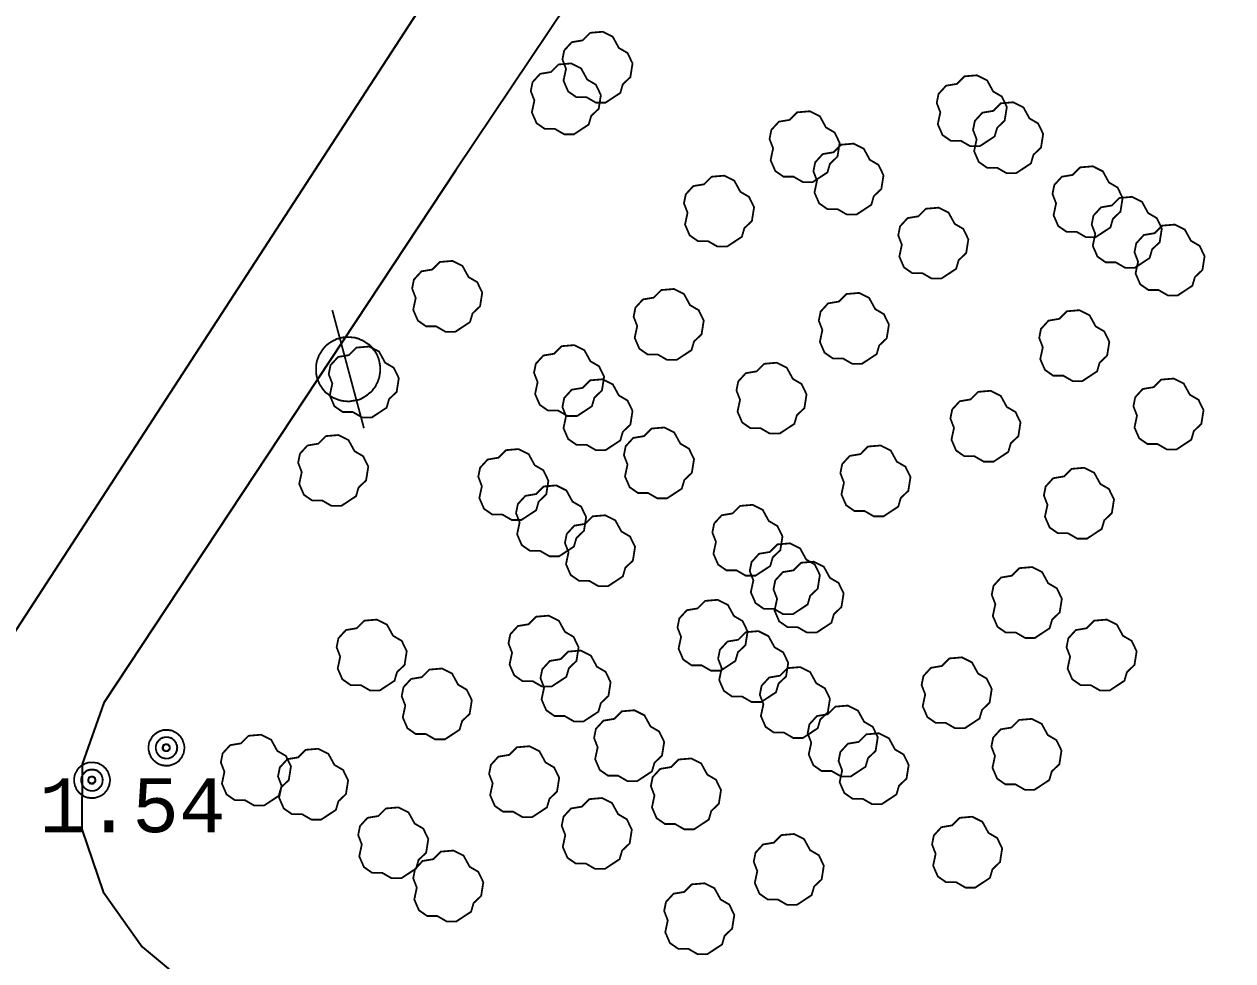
# Model space of a CAD drawing. Extents: x 743000 to 743800, y 4405200 to 4405700.
# Drawn here: x 743118.16 to 743151.77, y 4405278.34 to 4405304.37 of the extents above; entities that cross this region are included whole.
import ezdxf

# ---------------------------------------------------------------- set-up
doc = ezdxf.new("R2010")
doc.units = 0
doc.header["$MEASUREMENT"] = 0
for name, color, linetype in [('2', 7, 'CONTINUOUS'), ('24', 7, 'CONTINUOUS'), ('42', 7, 'CONTINUOUS'), ('6', 7, 'CONTINUOUS'), ('7', 7, 'CONTINUOUS'), ('8', 7, 'CONTINUOUS')]:
    doc.layers.add(name, color=color, linetype=linetype)
doc.styles.add('MONOTXT', font='monotxt', dxfattribs={"height": 0.2})

msp = doc.modelspace()

# ---------------------------------------------------------------- linework, layer by layer
at = {"layer": '2', "color": 7, "linetype": 'Continuous'}
msp.add_3dface([(743800, 4405200), (743800, 4405700), (743000, 4405700), (743000, 4405200)], dxfattribs=at)
at = {"layer": '42', "color": 3, "linetype": 'Continuous', "const_width": 0.05}
for points, elevation in [([(743134.74, 4405302.46), (743134.33, 4405302.19), (743134.06, 4405302.19), (743133.8, 4405302.34), (743133.52, 4405302.34), (743133.29, 4405302.5), (743133.16, 4405302.8), (743133.23, 4405303.13), (743133.13, 4405303.39), (743133.18, 4405303.64), (743133.39, 4405303.87), (743133.69, 4405303.92), (743133.9, 4405304.13), (743134.25, 4405304.16), (743134.53, 4405304.02), (743134.7, 4405303.71), (743134.94, 4405303.57), (743135.08, 4405303.28), (743135.02, 4405302.9), (743134.81, 4405302.7), (743134.74, 4405302.46)], 2.42), ([(743133.86, 4405301.58), (743133.45, 4405301.31), (743133.18, 4405301.31), (743132.92, 4405301.46), (743132.64, 4405301.46), (743132.41, 4405301.62), (743132.28, 4405301.92), (743132.35, 4405302.25), (743132.25, 4405302.51), (743132.3, 4405302.76), (743132.51, 4405302.99), (743132.81, 4405303.04), (743133.02, 4405303.25), (743133.37, 4405303.28), (743133.65, 4405303.14), (743133.82, 4405302.83), (743134.06, 4405302.69), (743134.2, 4405302.4), (743134.14, 4405302.02), (743133.93, 4405301.82), (743133.86, 4405301.58)], 2.42), ([(743145.15, 4405301.25), (743144.74, 4405300.98), (743144.47, 4405300.98), (743144.21, 4405301.13), (743143.93, 4405301.13), (743143.7, 4405301.29), (743143.57, 4405301.59), (743143.64, 4405301.92), (743143.54, 4405302.18), (743143.59, 4405302.43), (743143.8, 4405302.66), (743144.1, 4405302.71), (743144.31, 4405302.92), (743144.66, 4405302.95), (743144.94, 4405302.81), (743145.11, 4405302.5), (743145.35, 4405302.36), (743145.49, 4405302.07), (743145.43, 4405301.69), (743145.22, 4405301.49), (743145.15, 4405301.25)], 2.26), ([(743146.16, 4405300.5), (743145.75, 4405300.23), (743145.48, 4405300.23), (743145.22, 4405300.38), (743144.94, 4405300.38), (743144.71, 4405300.54), (743144.58, 4405300.84), (743144.65, 4405301.17), (743144.55, 4405301.43), (743144.6, 4405301.68), (743144.81, 4405301.91), (743145.11, 4405301.96), (743145.32, 4405302.17), (743145.67, 4405302.2), (743145.95, 4405302.06), (743146.12, 4405301.75), (743146.36, 4405301.61), (743146.5, 4405301.32), (743146.44, 4405300.94), (743146.23, 4405300.74), (743146.16, 4405300.5)], 2.26), ([(743140.5, 4405300.25), (743140.09, 4405299.98), (743139.82, 4405299.98), (743139.56, 4405300.13), (743139.28, 4405300.13), (743139.05, 4405300.29), (743138.92, 4405300.59), (743138.99, 4405300.92), (743138.89, 4405301.18), (743138.94, 4405301.43), (743139.15, 4405301.66), (743139.45, 4405301.71), (743139.66, 4405301.92), (743140.01, 4405301.95), (743140.29, 4405301.81), (743140.46, 4405301.5), (743140.7, 4405301.36), (743140.84, 4405301.07), (743140.78, 4405300.69), (743140.57, 4405300.49), (743140.5, 4405300.25)], 2.26), ([(743141.72, 4405299.35), (743141.31, 4405299.08), (743141.04, 4405299.08), (743140.78, 4405299.23), (743140.5, 4405299.23), (743140.27, 4405299.39), (743140.14, 4405299.69), (743140.21, 4405300.02), (743140.11, 4405300.28), (743140.16, 4405300.53), (743140.37, 4405300.76), (743140.67, 4405300.81), (743140.88, 4405301.02), (743141.23, 4405301.05), (743141.51, 4405300.91), (743141.68, 4405300.6), (743141.92, 4405300.46), (743142.06, 4405300.17), (743142, 4405299.79), (743141.79, 4405299.59), (743141.72, 4405299.35)], 2.26), ([(743148.37, 4405298.72), (743147.96, 4405298.45), (743147.69, 4405298.45), (743147.43, 4405298.6), (743147.15, 4405298.6), (743146.92, 4405298.76), (743146.79, 4405299.06), (743146.86, 4405299.39), (743146.76, 4405299.65), (743146.81, 4405299.9), (743147.02, 4405300.13), (743147.32, 4405300.18), (743147.53, 4405300.39), (743147.88, 4405300.42), (743148.16, 4405300.28), (743148.33, 4405299.97), (743148.57, 4405299.83), (743148.71, 4405299.54), (743148.65, 4405299.16), (743148.44, 4405298.96), (743148.37, 4405298.72)], 2.26), ([(743138.12, 4405298.46), (743137.71, 4405298.19), (743137.44, 4405298.19), (743137.18, 4405298.34), (743136.9, 4405298.34), (743136.67, 4405298.5), (743136.54, 4405298.8), (743136.61, 4405299.13), (743136.51, 4405299.39), (743136.56, 4405299.64), (743136.77, 4405299.87), (743137.07, 4405299.92), (743137.28, 4405300.13), (743137.63, 4405300.16), (743137.91, 4405300.02), (743138.08, 4405299.71), (743138.32, 4405299.57), (743138.46, 4405299.28), (743138.4, 4405298.9), (743138.19, 4405298.7), (743138.12, 4405298.46)], 2.26), ([(743149.46, 4405297.87), (743149.05, 4405297.6), (743148.78, 4405297.6), (743148.52, 4405297.75), (743148.24, 4405297.75), (743148.01, 4405297.91), (743147.88, 4405298.21), (743147.95, 4405298.54), (743147.85, 4405298.8), (743147.9, 4405299.05), (743148.11, 4405299.28), (743148.41, 4405299.33), (743148.62, 4405299.54), (743148.97, 4405299.57), (743149.25, 4405299.43), (743149.42, 4405299.12), (743149.66, 4405298.98), (743149.8, 4405298.69), (743149.74, 4405298.31), (743149.53, 4405298.11), (743149.46, 4405297.87)], 2.26), ([(743144.08, 4405297.57), (743143.67, 4405297.3), (743143.4, 4405297.3), (743143.14, 4405297.45), (743142.86, 4405297.45), (743142.63, 4405297.61), (743142.5, 4405297.91), (743142.57, 4405298.24), (743142.47, 4405298.5), (743142.52, 4405298.75), (743142.73, 4405298.98), (743143.03, 4405299.03), (743143.24, 4405299.24), (743143.59, 4405299.27), (743143.87, 4405299.13), (743144.04, 4405298.82), (743144.28, 4405298.68), (743144.42, 4405298.39), (743144.36, 4405298.01), (743144.15, 4405297.81), (743144.08, 4405297.57)], 2.26), ([(743150.65, 4405297.1), (743150.24, 4405296.83), (743149.97, 4405296.83), (743149.71, 4405296.98), (743149.43, 4405296.98), (743149.2, 4405297.14), (743149.07, 4405297.44), (743149.14, 4405297.77), (743149.04, 4405298.03), (743149.09, 4405298.28), (743149.3, 4405298.51), (743149.6, 4405298.56), (743149.81, 4405298.77), (743150.16, 4405298.8), (743150.44, 4405298.66), (743150.61, 4405298.35), (743150.85, 4405298.21), (743150.99, 4405297.92), (743150.93, 4405297.54), (743150.72, 4405297.34), (743150.65, 4405297.1)], 2.26), ([(743130.56, 4405296.09), (743130.15, 4405295.82), (743129.88, 4405295.82), (743129.62, 4405295.97), (743129.34, 4405295.97), (743129.11, 4405296.13), (743128.98, 4405296.43), (743129.05, 4405296.76), (743128.95, 4405297.02), (743129, 4405297.27), (743129.21, 4405297.5), (743129.51, 4405297.55), (743129.72, 4405297.76), (743130.07, 4405297.79), (743130.35, 4405297.65), (743130.52, 4405297.34), (743130.76, 4405297.2), (743130.9, 4405296.91), (743130.84, 4405296.53), (743130.63, 4405296.33), (743130.56, 4405296.09)], 2.42), ([(743136.72, 4405295.31), (743136.31, 4405295.04), (743136.04, 4405295.04), (743135.78, 4405295.19), (743135.5, 4405295.19), (743135.27, 4405295.35), (743135.14, 4405295.65), (743135.21, 4405295.98), (743135.11, 4405296.24), (743135.16, 4405296.49), (743135.37, 4405296.72), (743135.67, 4405296.77), (743135.88, 4405296.98), (743136.23, 4405297.01), (743136.51, 4405296.87), (743136.68, 4405296.56), (743136.92, 4405296.42), (743137.06, 4405296.13), (743137, 4405295.75), (743136.79, 4405295.55), (743136.72, 4405295.31)], 2.08), ([(743141.87, 4405295.2), (743141.46, 4405294.93), (743141.19, 4405294.93), (743140.93, 4405295.08), (743140.65, 4405295.08), (743140.42, 4405295.24), (743140.29, 4405295.54), (743140.36, 4405295.87), (743140.26, 4405296.13), (743140.31, 4405296.38), (743140.52, 4405296.61), (743140.82, 4405296.66), (743141.03, 4405296.87), (743141.38, 4405296.9), (743141.66, 4405296.76), (743141.83, 4405296.45), (743142.07, 4405296.31), (743142.21, 4405296.02), (743142.15, 4405295.64), (743141.94, 4405295.44), (743141.87, 4405295.2)], 2.26), ([(743148, 4405294.72), (743147.59, 4405294.45), (743147.32, 4405294.45), (743147.06, 4405294.6), (743146.78, 4405294.6), (743146.55, 4405294.76), (743146.42, 4405295.06), (743146.49, 4405295.39), (743146.39, 4405295.65), (743146.44, 4405295.9), (743146.65, 4405296.13), (743146.95, 4405296.18), (743147.16, 4405296.39), (743147.51, 4405296.42), (743147.79, 4405296.28), (743147.96, 4405295.97), (743148.2, 4405295.83), (743148.34, 4405295.54), (743148.28, 4405295.16), (743148.07, 4405294.96), (743148, 4405294.72)], 2.26), ([(743128.24, 4405293.71), (743127.83, 4405293.44), (743127.56, 4405293.44), (743127.3, 4405293.59), (743127.02, 4405293.59), (743126.79, 4405293.75), (743126.66, 4405294.05), (743126.73, 4405294.38), (743126.63, 4405294.64), (743126.68, 4405294.89), (743126.89, 4405295.12), (743127.19, 4405295.17), (743127.4, 4405295.38), (743127.75, 4405295.41), (743128.03, 4405295.27), (743128.2, 4405294.96), (743128.44, 4405294.82), (743128.58, 4405294.53), (743128.52, 4405294.15), (743128.31, 4405293.95), (743128.24, 4405293.71)], 2.42), ([(743133.95, 4405293.75), (743133.54, 4405293.48), (743133.27, 4405293.48), (743133.01, 4405293.63), (743132.73, 4405293.63), (743132.5, 4405293.79), (743132.37, 4405294.09), (743132.44, 4405294.42), (743132.34, 4405294.68), (743132.39, 4405294.93), (743132.6, 4405295.16), (743132.9, 4405295.21), (743133.11, 4405295.42), (743133.46, 4405295.45), (743133.74, 4405295.31), (743133.91, 4405295), (743134.15, 4405294.86), (743134.29, 4405294.57), (743134.23, 4405294.19), (743134.02, 4405293.99), (743133.95, 4405293.75)], 2.08), ([(743139.58, 4405293.26), (743139.17, 4405292.99), (743138.9, 4405292.99), (743138.64, 4405293.14), (743138.36, 4405293.14), (743138.13, 4405293.3), (743138, 4405293.6), (743138.07, 4405293.93), (743137.97, 4405294.19), (743138.02, 4405294.44), (743138.23, 4405294.67), (743138.53, 4405294.72), (743138.74, 4405294.93), (743139.09, 4405294.96), (743139.37, 4405294.82), (743139.54, 4405294.51), (743139.78, 4405294.37), (743139.92, 4405294.08), (743139.86, 4405293.7), (743139.65, 4405293.5), (743139.58, 4405293.26)], 2.08), ([(743134.74, 4405292.8), (743134.33, 4405292.53), (743134.06, 4405292.53), (743133.8, 4405292.68), (743133.52, 4405292.68), (743133.29, 4405292.84), (743133.16, 4405293.14), (743133.23, 4405293.47), (743133.13, 4405293.73), (743133.18, 4405293.98), (743133.39, 4405294.21), (743133.69, 4405294.26), (743133.9, 4405294.47), (743134.25, 4405294.5), (743134.53, 4405294.36), (743134.7, 4405294.05), (743134.94, 4405293.91), (743135.08, 4405293.62), (743135.02, 4405293.24), (743134.81, 4405293.04), (743134.74, 4405292.8)], 2.08), ([(743150.62, 4405292.82), (743150.21, 4405292.55), (743149.94, 4405292.55), (743149.68, 4405292.7), (743149.4, 4405292.7), (743149.17, 4405292.86), (743149.04, 4405293.16), (743149.11, 4405293.49), (743149.01, 4405293.75), (743149.06, 4405294), (743149.27, 4405294.23), (743149.57, 4405294.28), (743149.78, 4405294.49), (743150.13, 4405294.52), (743150.41, 4405294.38), (743150.58, 4405294.07), (743150.82, 4405293.93), (743150.96, 4405293.64), (743150.9, 4405293.26), (743150.69, 4405293.06), (743150.62, 4405292.82)], 2.26), ([(743145.53, 4405292.48), (743145.12, 4405292.21), (743144.85, 4405292.21), (743144.59, 4405292.36), (743144.31, 4405292.36), (743144.08, 4405292.52), (743143.95, 4405292.82), (743144.02, 4405293.15), (743143.92, 4405293.41), (743143.97, 4405293.66), (743144.18, 4405293.89), (743144.48, 4405293.94), (743144.69, 4405294.15), (743145.04, 4405294.18), (743145.32, 4405294.04), (743145.49, 4405293.73), (743145.73, 4405293.59), (743145.87, 4405293.3), (743145.81, 4405292.92), (743145.6, 4405292.72), (743145.53, 4405292.48)], 2.26), ([(743136.45, 4405291.46), (743136.04, 4405291.19), (743135.77, 4405291.19), (743135.51, 4405291.34), (743135.23, 4405291.34), (743135, 4405291.5), (743134.87, 4405291.8), (743134.94, 4405292.13), (743134.84, 4405292.39), (743134.89, 4405292.64), (743135.1, 4405292.87), (743135.4, 4405292.92), (743135.61, 4405293.13), (743135.96, 4405293.16), (743136.24, 4405293.02), (743136.41, 4405292.71), (743136.65, 4405292.57), (743136.79, 4405292.28), (743136.73, 4405291.9), (743136.52, 4405291.7), (743136.45, 4405291.46)], 2.08), ([(743127.39, 4405291.25), (743126.98, 4405290.98), (743126.71, 4405290.98), (743126.45, 4405291.13), (743126.17, 4405291.13), (743125.94, 4405291.29), (743125.81, 4405291.59), (743125.88, 4405291.92), (743125.78, 4405292.18), (743125.83, 4405292.43), (743126.04, 4405292.66), (743126.34, 4405292.71), (743126.55, 4405292.92), (743126.9, 4405292.95), (743127.18, 4405292.81), (743127.35, 4405292.5), (743127.59, 4405292.36), (743127.73, 4405292.07), (743127.67, 4405291.69), (743127.46, 4405291.49), (743127.39, 4405291.25)], 2.42), ([(743132.4, 4405290.86), (743131.99, 4405290.59), (743131.72, 4405290.59), (743131.46, 4405290.74), (743131.18, 4405290.74), (743130.95, 4405290.9), (743130.82, 4405291.2), (743130.89, 4405291.53), (743130.79, 4405291.79), (743130.84, 4405292.04), (743131.05, 4405292.27), (743131.35, 4405292.32), (743131.56, 4405292.53), (743131.91, 4405292.56), (743132.19, 4405292.42), (743132.36, 4405292.11), (743132.6, 4405291.97), (743132.74, 4405291.68), (743132.68, 4405291.3), (743132.47, 4405291.1), (743132.4, 4405290.86)], 2.21), ([(743142.47, 4405290.96), (743142.06, 4405290.69), (743141.79, 4405290.69), (743141.53, 4405290.84), (743141.25, 4405290.84), (743141.02, 4405291), (743140.89, 4405291.3), (743140.96, 4405291.63), (743140.86, 4405291.89), (743140.91, 4405292.14), (743141.12, 4405292.37), (743141.42, 4405292.42), (743141.63, 4405292.63), (743141.98, 4405292.66), (743142.26, 4405292.52), (743142.43, 4405292.21), (743142.67, 4405292.07), (743142.81, 4405291.78), (743142.75, 4405291.4), (743142.54, 4405291.2), (743142.47, 4405290.96)], 2.08), ([(743148.13, 4405290.34), (743147.72, 4405290.07), (743147.45, 4405290.07), (743147.19, 4405290.22), (743146.91, 4405290.22), (743146.68, 4405290.38), (743146.55, 4405290.68), (743146.62, 4405291.01), (743146.52, 4405291.27), (743146.57, 4405291.52), (743146.78, 4405291.75), (743147.08, 4405291.8), (743147.29, 4405292.01), (743147.64, 4405292.04), (743147.92, 4405291.9), (743148.09, 4405291.59), (743148.33, 4405291.45), (743148.47, 4405291.16), (743148.41, 4405290.78), (743148.2, 4405290.58), (743148.13, 4405290.34)], 2.11), ([(743133.45, 4405289.85), (743133.04, 4405289.58), (743132.77, 4405289.58), (743132.51, 4405289.73), (743132.23, 4405289.73), (743132, 4405289.89), (743131.87, 4405290.19), (743131.94, 4405290.52), (743131.84, 4405290.78), (743131.89, 4405291.03), (743132.1, 4405291.26), (743132.4, 4405291.31), (743132.61, 4405291.52), (743132.96, 4405291.55), (743133.24, 4405291.41), (743133.41, 4405291.1), (743133.65, 4405290.96), (743133.79, 4405290.67), (743133.73, 4405290.29), (743133.52, 4405290.09), (743133.45, 4405289.85)], 2.21), ([(743138.91, 4405289.31), (743138.5, 4405289.04), (743138.23, 4405289.04), (743137.97, 4405289.19), (743137.69, 4405289.19), (743137.46, 4405289.35), (743137.33, 4405289.65), (743137.4, 4405289.98), (743137.3, 4405290.24), (743137.35, 4405290.49), (743137.56, 4405290.72), (743137.86, 4405290.77), (743138.07, 4405290.98), (743138.42, 4405291.01), (743138.7, 4405290.87), (743138.87, 4405290.56), (743139.11, 4405290.42), (743139.25, 4405290.13), (743139.19, 4405289.75), (743138.98, 4405289.55), (743138.91, 4405289.31)], 2.08), ([(743134.81, 4405289.02), (743134.4, 4405288.75), (743134.13, 4405288.75), (743133.87, 4405288.9), (743133.59, 4405288.9), (743133.36, 4405289.06), (743133.23, 4405289.36), (743133.3, 4405289.69), (743133.2, 4405289.95), (743133.25, 4405290.2), (743133.46, 4405290.43), (743133.76, 4405290.48), (743133.97, 4405290.69), (743134.32, 4405290.72), (743134.6, 4405290.58), (743134.77, 4405290.27), (743135.01, 4405290.13), (743135.15, 4405289.84), (743135.09, 4405289.46), (743134.88, 4405289.26), (743134.81, 4405289.02)], 2.21), ([(743139.95, 4405288.24), (743139.54, 4405287.97), (743139.27, 4405287.97), (743139.01, 4405288.12), (743138.73, 4405288.12), (743138.5, 4405288.28), (743138.37, 4405288.58), (743138.44, 4405288.91), (743138.34, 4405289.17), (743138.39, 4405289.42), (743138.6, 4405289.65), (743138.9, 4405289.7), (743139.11, 4405289.91), (743139.46, 4405289.94), (743139.74, 4405289.8), (743139.91, 4405289.49), (743140.15, 4405289.35), (743140.29, 4405289.06), (743140.23, 4405288.68), (743140.02, 4405288.48), (743139.95, 4405288.24)], 2.08), ([(743140.61, 4405287.73), (743140.2, 4405287.46), (743139.93, 4405287.46), (743139.67, 4405287.61), (743139.39, 4405287.61), (743139.16, 4405287.77), (743139.03, 4405288.07), (743139.1, 4405288.4), (743139, 4405288.66), (743139.05, 4405288.91), (743139.26, 4405289.14), (743139.56, 4405289.19), (743139.77, 4405289.4), (743140.12, 4405289.43), (743140.4, 4405289.29), (743140.57, 4405288.98), (743140.81, 4405288.84), (743140.95, 4405288.55), (743140.89, 4405288.17), (743140.68, 4405287.97), (743140.61, 4405287.73)], 2.08), ([(743146.68, 4405287.58), (743146.27, 4405287.31), (743146, 4405287.31), (743145.74, 4405287.46), (743145.46, 4405287.46), (743145.23, 4405287.62), (743145.1, 4405287.92), (743145.17, 4405288.25), (743145.07, 4405288.51), (743145.12, 4405288.76), (743145.33, 4405288.99), (743145.63, 4405289.04), (743145.84, 4405289.25), (743146.19, 4405289.28), (743146.47, 4405289.14), (743146.64, 4405288.83), (743146.88, 4405288.69), (743147.02, 4405288.4), (743146.96, 4405288.02), (743146.75, 4405287.82), (743146.68, 4405287.58)], 2.08), ([(743137.94, 4405286.67), (743137.53, 4405286.4), (743137.26, 4405286.4), (743137, 4405286.55), (743136.72, 4405286.55), (743136.49, 4405286.71), (743136.36, 4405287.01), (743136.43, 4405287.34), (743136.33, 4405287.6), (743136.38, 4405287.85), (743136.59, 4405288.08), (743136.89, 4405288.13), (743137.1, 4405288.34), (743137.45, 4405288.37), (743137.73, 4405288.23), (743137.9, 4405287.92), (743138.14, 4405287.78), (743138.28, 4405287.49), (743138.22, 4405287.11), (743138.01, 4405286.91), (743137.94, 4405286.67)], 2.16), ([(743128.46, 4405286.12), (743128.05, 4405285.85), (743127.78, 4405285.85), (743127.52, 4405286), (743127.24, 4405286), (743127.01, 4405286.16), (743126.88, 4405286.46), (743126.95, 4405286.79), (743126.85, 4405287.05), (743126.9, 4405287.3), (743127.11, 4405287.53), (743127.41, 4405287.58), (743127.62, 4405287.79), (743127.97, 4405287.82), (743128.25, 4405287.68), (743128.42, 4405287.37), (743128.66, 4405287.23), (743128.8, 4405286.94), (743128.74, 4405286.56), (743128.53, 4405286.36), (743128.46, 4405286.12)], 2.36), ([(743133.24, 4405286.23), (743132.83, 4405285.96), (743132.56, 4405285.96), (743132.3, 4405286.11), (743132.02, 4405286.11), (743131.79, 4405286.27), (743131.66, 4405286.57), (743131.73, 4405286.9), (743131.63, 4405287.16), (743131.68, 4405287.41), (743131.89, 4405287.64), (743132.19, 4405287.69), (743132.4, 4405287.9), (743132.75, 4405287.93), (743133.03, 4405287.79), (743133.2, 4405287.48), (743133.44, 4405287.34), (743133.58, 4405287.05), (743133.52, 4405286.67), (743133.31, 4405286.47), (743133.24, 4405286.23)], 2.21), ([(743148.76, 4405286.12), (743148.35, 4405285.85), (743148.08, 4405285.85), (743147.82, 4405286), (743147.54, 4405286), (743147.31, 4405286.16), (743147.18, 4405286.46), (743147.25, 4405286.79), (743147.15, 4405287.05), (743147.2, 4405287.3), (743147.41, 4405287.53), (743147.71, 4405287.58), (743147.92, 4405287.79), (743148.27, 4405287.82), (743148.55, 4405287.68), (743148.72, 4405287.37), (743148.96, 4405287.23), (743149.1, 4405286.94), (743149.04, 4405286.56), (743148.83, 4405286.36), (743148.76, 4405286.12)], 2.08), ([(743139.07, 4405285.8), (743138.66, 4405285.53), (743138.39, 4405285.53), (743138.13, 4405285.68), (743137.85, 4405285.68), (743137.62, 4405285.84), (743137.49, 4405286.14), (743137.56, 4405286.47), (743137.46, 4405286.73), (743137.51, 4405286.98), (743137.72, 4405287.21), (743138.02, 4405287.26), (743138.23, 4405287.47), (743138.58, 4405287.5), (743138.86, 4405287.36), (743139.03, 4405287.05), (743139.27, 4405286.91), (743139.41, 4405286.62), (743139.35, 4405286.24), (743139.14, 4405286.04), (743139.07, 4405285.8)], 2.1), ([(743134.13, 4405285.26), (743133.72, 4405284.99), (743133.45, 4405284.99), (743133.19, 4405285.14), (743132.91, 4405285.14), (743132.68, 4405285.3), (743132.55, 4405285.6), (743132.62, 4405285.93), (743132.52, 4405286.19), (743132.57, 4405286.44), (743132.78, 4405286.67), (743133.08, 4405286.72), (743133.29, 4405286.93), (743133.64, 4405286.96), (743133.92, 4405286.82), (743134.09, 4405286.51), (743134.33, 4405286.37), (743134.47, 4405286.08), (743134.41, 4405285.7), (743134.2, 4405285.5), (743134.13, 4405285.26)], 2.21), ([(743144.73, 4405285.07), (743144.32, 4405284.8), (743144.05, 4405284.8), (743143.79, 4405284.95), (743143.51, 4405284.95), (743143.28, 4405285.11), (743143.15, 4405285.41), (743143.22, 4405285.74), (743143.12, 4405286), (743143.17, 4405286.25), (743143.38, 4405286.48), (743143.68, 4405286.53), (743143.89, 4405286.74), (743144.24, 4405286.77), (743144.52, 4405286.63), (743144.69, 4405286.32), (743144.93, 4405286.18), (743145.07, 4405285.89), (743145.01, 4405285.51), (743144.8, 4405285.31), (743144.73, 4405285.07)], 2.08), ([(743130.27, 4405284.76), (743129.86, 4405284.49), (743129.59, 4405284.49), (743129.33, 4405284.64), (743129.05, 4405284.64), (743128.82, 4405284.8), (743128.69, 4405285.1), (743128.76, 4405285.43), (743128.66, 4405285.69), (743128.71, 4405285.94), (743128.92, 4405286.17), (743129.22, 4405286.22), (743129.43, 4405286.43), (743129.78, 4405286.46), (743130.06, 4405286.32), (743130.23, 4405286.01), (743130.47, 4405285.87), (743130.61, 4405285.58), (743130.55, 4405285.2), (743130.34, 4405285), (743130.27, 4405284.76)], 2.34), ([(743140.23, 4405284.8), (743139.82, 4405284.53), (743139.55, 4405284.53), (743139.29, 4405284.68), (743139.01, 4405284.68), (743138.78, 4405284.84), (743138.65, 4405285.14), (743138.72, 4405285.47), (743138.62, 4405285.73), (743138.67, 4405285.98), (743138.88, 4405286.21), (743139.18, 4405286.26), (743139.39, 4405286.47), (743139.74, 4405286.5), (743140.02, 4405286.36), (743140.19, 4405286.05), (743140.43, 4405285.91), (743140.57, 4405285.62), (743140.51, 4405285.24), (743140.3, 4405285.04), (743140.23, 4405284.8)], 2.07), ([(743141.56, 4405283.73), (743141.15, 4405283.46), (743140.88, 4405283.46), (743140.62, 4405283.61), (743140.34, 4405283.61), (743140.11, 4405283.77), (743139.98, 4405284.07), (743140.05, 4405284.4), (743139.95, 4405284.66), (743140, 4405284.91), (743140.21, 4405285.14), (743140.51, 4405285.19), (743140.72, 4405285.4), (743141.07, 4405285.43), (743141.35, 4405285.29), (743141.52, 4405284.98), (743141.76, 4405284.84), (743141.9, 4405284.55), (743141.84, 4405284.17), (743141.63, 4405283.97), (743141.56, 4405283.73)], 2.07), ([(743135.62, 4405283.6), (743135.21, 4405283.33), (743134.94, 4405283.33), (743134.68, 4405283.48), (743134.4, 4405283.48), (743134.17, 4405283.64), (743134.04, 4405283.94), (743134.11, 4405284.27), (743134.01, 4405284.53), (743134.06, 4405284.78), (743134.27, 4405285.01), (743134.57, 4405285.06), (743134.78, 4405285.27), (743135.13, 4405285.3), (743135.41, 4405285.16), (743135.58, 4405284.85), (743135.82, 4405284.71), (743135.96, 4405284.42), (743135.9, 4405284.04), (743135.69, 4405283.84), (743135.62, 4405283.6)], 2.21), ([(743146.67, 4405283.36), (743146.26, 4405283.09), (743145.99, 4405283.09), (743145.73, 4405283.24), (743145.45, 4405283.24), (743145.22, 4405283.4), (743145.09, 4405283.7), (743145.16, 4405284.03), (743145.06, 4405284.29), (743145.11, 4405284.54), (743145.32, 4405284.77), (743145.62, 4405284.82), (743145.83, 4405285.03), (743146.18, 4405285.06), (743146.46, 4405284.92), (743146.63, 4405284.61), (743146.87, 4405284.47), (743147.01, 4405284.18), (743146.95, 4405283.8), (743146.74, 4405283.6), (743146.67, 4405283.36)], 2.08), ([(743125.24, 4405282.92), (743124.83, 4405282.65), (743124.56, 4405282.65), (743124.3, 4405282.8), (743124.02, 4405282.8), (743123.79, 4405282.96), (743123.66, 4405283.26), (743123.73, 4405283.59), (743123.63, 4405283.85), (743123.68, 4405284.1), (743123.89, 4405284.33), (743124.19, 4405284.38), (743124.4, 4405284.59), (743124.75, 4405284.62), (743125.03, 4405284.48), (743125.2, 4405284.17), (743125.44, 4405284.03), (743125.58, 4405283.74), (743125.52, 4405283.36), (743125.31, 4405283.16), (743125.24, 4405282.92)], 2.42), ([(743142.42, 4405282.96), (743142.01, 4405282.69), (743141.74, 4405282.69), (743141.48, 4405282.84), (743141.2, 4405282.84), (743140.97, 4405283), (743140.84, 4405283.3), (743140.91, 4405283.63), (743140.81, 4405283.89), (743140.86, 4405284.14), (743141.07, 4405284.37), (743141.37, 4405284.42), (743141.58, 4405284.63), (743141.93, 4405284.66), (743142.21, 4405284.52), (743142.38, 4405284.21), (743142.62, 4405284.07), (743142.76, 4405283.78), (743142.7, 4405283.4), (743142.49, 4405283.2), (743142.42, 4405282.96)], 2.07), ([(743126.83, 4405282.53), (743126.42, 4405282.26), (743126.15, 4405282.26), (743125.89, 4405282.41), (743125.61, 4405282.41), (743125.38, 4405282.57), (743125.25, 4405282.87), (743125.32, 4405283.2), (743125.22, 4405283.46), (743125.27, 4405283.71), (743125.48, 4405283.94), (743125.78, 4405283.99), (743125.99, 4405284.2), (743126.34, 4405284.23), (743126.62, 4405284.09), (743126.79, 4405283.78), (743127.03, 4405283.64), (743127.17, 4405283.35), (743127.11, 4405282.97), (743126.9, 4405282.77), (743126.83, 4405282.53)], 2.42), ([(743132.7, 4405282.6), (743132.29, 4405282.33), (743132.02, 4405282.33), (743131.76, 4405282.48), (743131.48, 4405282.48), (743131.25, 4405282.64), (743131.12, 4405282.94), (743131.19, 4405283.27), (743131.09, 4405283.53), (743131.14, 4405283.78), (743131.35, 4405284.01), (743131.65, 4405284.06), (743131.86, 4405284.27), (743132.21, 4405284.3), (743132.49, 4405284.16), (743132.66, 4405283.85), (743132.9, 4405283.71), (743133.04, 4405283.42), (743132.98, 4405283.04), (743132.77, 4405282.84), (743132.7, 4405282.6)], 2.28), ([(743137.2, 4405282.26), (743136.79, 4405281.99), (743136.52, 4405281.99), (743136.26, 4405282.14), (743135.98, 4405282.14), (743135.75, 4405282.3), (743135.62, 4405282.6), (743135.69, 4405282.93), (743135.59, 4405283.19), (743135.64, 4405283.44), (743135.85, 4405283.67), (743136.15, 4405283.72), (743136.36, 4405283.93), (743136.71, 4405283.96), (743136.99, 4405283.82), (743137.16, 4405283.51), (743137.4, 4405283.37), (743137.54, 4405283.08), (743137.48, 4405282.7), (743137.27, 4405282.5), (743137.2, 4405282.26)], 2.21), ([(743134.72, 4405281.16), (743134.31, 4405280.89), (743134.04, 4405280.89), (743133.78, 4405281.04), (743133.5, 4405281.04), (743133.27, 4405281.2), (743133.14, 4405281.5), (743133.21, 4405281.83), (743133.11, 4405282.09), (743133.16, 4405282.34), (743133.37, 4405282.57), (743133.67, 4405282.62), (743133.88, 4405282.83), (743134.23, 4405282.86), (743134.51, 4405282.72), (743134.68, 4405282.41), (743134.92, 4405282.27), (743135.06, 4405281.98), (743135, 4405281.6), (743134.79, 4405281.4), (743134.72, 4405281.16)], 2.21), ([(743129.06, 4405280.9), (743128.65, 4405280.63), (743128.38, 4405280.63), (743128.12, 4405280.78), (743127.84, 4405280.78), (743127.61, 4405280.94), (743127.48, 4405281.24), (743127.55, 4405281.57), (743127.45, 4405281.83), (743127.5, 4405282.08), (743127.71, 4405282.31), (743128.01, 4405282.36), (743128.22, 4405282.57), (743128.57, 4405282.6), (743128.85, 4405282.46), (743129.02, 4405282.15), (743129.26, 4405282.01), (743129.4, 4405281.72), (743129.34, 4405281.34), (743129.13, 4405281.14), (743129.06, 4405280.9)], 2.42), ([(743145.02, 4405280.64), (743144.61, 4405280.37), (743144.34, 4405280.37), (743144.08, 4405280.52), (743143.8, 4405280.52), (743143.57, 4405280.68), (743143.44, 4405280.98), (743143.51, 4405281.31), (743143.41, 4405281.57), (743143.46, 4405281.82), (743143.67, 4405282.05), (743143.97, 4405282.1), (743144.18, 4405282.31), (743144.53, 4405282.34), (743144.81, 4405282.2), (743144.98, 4405281.89), (743145.22, 4405281.75), (743145.36, 4405281.46), (743145.3, 4405281.08), (743145.09, 4405280.88), (743145.02, 4405280.64)], 2.07), ([(743140.06, 4405280.16), (743139.65, 4405279.89), (743139.38, 4405279.89), (743139.12, 4405280.04), (743138.84, 4405280.04), (743138.61, 4405280.2), (743138.48, 4405280.5), (743138.55, 4405280.83), (743138.45, 4405281.09), (743138.5, 4405281.34), (743138.71, 4405281.57), (743139.01, 4405281.62), (743139.22, 4405281.83), (743139.57, 4405281.86), (743139.85, 4405281.72), (743140.02, 4405281.41), (743140.26, 4405281.27), (743140.4, 4405280.98), (743140.34, 4405280.6), (743140.13, 4405280.4), (743140.06, 4405280.16)], 2.21), ([(743130.59, 4405279.7), (743130.18, 4405279.43), (743129.91, 4405279.43), (743129.65, 4405279.58), (743129.37, 4405279.58), (743129.14, 4405279.74), (743129.01, 4405280.04), (743129.08, 4405280.37), (743128.98, 4405280.63), (743129.03, 4405280.88), (743129.24, 4405281.11), (743129.54, 4405281.16), (743129.75, 4405281.37), (743130.1, 4405281.4), (743130.38, 4405281.26), (743130.55, 4405280.95), (743130.79, 4405280.81), (743130.93, 4405280.52), (743130.87, 4405280.14), (743130.66, 4405279.94), (743130.59, 4405279.7)], 2.42), ([(743137.57, 4405278.79), (743137.16, 4405278.52), (743136.89, 4405278.52), (743136.63, 4405278.67), (743136.35, 4405278.67), (743136.12, 4405278.83), (743135.99, 4405279.13), (743136.06, 4405279.46), (743135.96, 4405279.72), (743136.01, 4405279.97), (743136.22, 4405280.2), (743136.52, 4405280.25), (743136.73, 4405280.46), (743137.08, 4405280.49), (743137.36, 4405280.35), (743137.53, 4405280.04), (743137.77, 4405279.9), (743137.91, 4405279.61), (743137.85, 4405279.23), (743137.64, 4405279.03), (743137.57, 4405278.79)], 2.21)]:
    msp.add_lwpolyline(points, dxfattribs=dict(at, elevation=elevation))
at = {"layer": '6', "color": 7, "linetype": 'Continuous'}
for points in [[(743060.62, 4405200, 1.66), (743071.24, 4405215.97, 1.67), (743082.66, 4405233.79, 1.67), (743094.62, 4405251.49, 1.68), (743106.04, 4405269.31, 1.69), (743117.6, 4405287.02, 1.65), (743129.09, 4405304.69, 1.64), (743135.6, 4405313.96, 1.64), (743147.89, 4405331.3, 1.65), (743158.63, 4405349.06, 1.65), (743170.78, 4405366.18, 1.66), (743181.72, 4405383.11, 1.74), (743192.55, 4405399.96, 1.85), (743204.39, 4405417.68, 1.99), (743215.68, 4405434.3, 2), (743227.21, 4405451.92, 2.1), (743238.76, 4405469.79, 2.15), (743250.35, 4405486.91, 1.94), (743251.19, 4405488.03, 1.91), (743251.74, 4405489.01, 1.91)], [(743182.32, 4405318.33, 1.92), (743165.29, 4405329.39, 2.07), (743161.09, 4405331.8, 2.07), (743159.23, 4405332.43, 2.07), (743157.38, 4405332.63, 2.07), (743155.59, 4405332.26, 2.07), (743153.92, 4405331.53, 2.02), (743152.36, 4405330.63, 2.01), (743150.96, 4405329.64, 1.98), (743149.7, 4405328.14, 1.87), (743148.43, 4405326.36, 1.81), (743144.68, 4405322.12, 1.81), (743133.26, 4405304.93, 1.8), (743130.17, 4405300.31, 1.8), (743120.38, 4405285.51, 1.92), (743119.77, 4405283.8, 1.92), (743119.76, 4405281.99, 1.92), (743120.36, 4405280.25, 1.92), (743121.44, 4405278.72, 1.91), (743122.95, 4405277.46, 1.91)]]:
    msp.add_polyline3d(points, dxfattribs=at)
at = {"layer": '7', "color": 7, "linetype": 'Continuous', "const_width": 0.05, "elevation": 1.98}
for points in [[(743122.36, 4405284.69), (743122.33, 4405284.7), (743122.31, 4405284.72), (743122.28, 4405284.73), (743122.25, 4405284.74), (743122.21, 4405284.74), (743122.18, 4405284.75), (743122.15, 4405284.75), (743122.12, 4405284.75), (743122.09, 4405284.75), (743122.06, 4405284.75), (743122.03, 4405284.75), (743122, 4405284.74), (743121.97, 4405284.73), (743121.93, 4405284.72), (743121.91, 4405284.71), (743121.88, 4405284.69), (743121.85, 4405284.68), (743121.83, 4405284.66), (743121.8, 4405284.64), (743121.78, 4405284.62), (743121.75, 4405284.6), (743121.73, 4405284.57), (743121.71, 4405284.55), (743121.7, 4405284.52), (743121.68, 4405284.49), (743121.67, 4405284.47), (743121.65, 4405284.44), (743121.64, 4405284.41), (743121.63, 4405284.38), (743121.63, 4405284.35), (743121.62, 4405284.32), (743121.62, 4405284.28), (743121.62, 4405284.25), (743121.62, 4405284.22), (743121.62, 4405284.19), (743121.63, 4405284.16), (743121.64, 4405284.13), (743121.64, 4405284.1), (743121.66, 4405284.07), (743121.67, 4405284.04), (743121.68, 4405284.01), (743121.7, 4405283.98), (743121.72, 4405283.96), (743121.74, 4405283.93), (743121.76, 4405283.91), (743121.78, 4405283.89), (743121.81, 4405283.87), (743121.83, 4405283.85), (743121.86, 4405283.83), (743121.89, 4405283.81), (743121.91, 4405283.8), (743121.94, 4405283.79), (743121.97, 4405283.78), (743122, 4405283.77), (743122.03, 4405283.77), (743122.07, 4405283.76), (743122.1, 4405283.76), (743122.13, 4405283.76), (743122.16, 4405283.76), (743122.19, 4405283.76), (743122.22, 4405283.77), (743122.25, 4405283.78), (743122.28, 4405283.79), (743122.31, 4405283.8), (743122.34, 4405283.81), (743122.37, 4405283.83), (743122.4, 4405283.84), (743122.42, 4405283.86), (743122.45, 4405283.88), (743122.47, 4405283.9), (743122.49, 4405283.93), (743122.51, 4405283.95), (743122.53, 4405283.98), (743122.55, 4405284), (743122.56, 4405284.03), (743122.57, 4405284.06), (743122.59, 4405284.09), (743122.6, 4405284.12), (743122.6, 4405284.15), (743122.61, 4405284.18), (743122.61, 4405284.21), (743122.62, 4405284.24), (743122.62, 4405284.28), (743122.61, 4405284.31), (743122.61, 4405284.34), (743122.6, 4405284.37), (743122.59, 4405284.4), (743122.58, 4405284.43), (743122.57, 4405284.46), (743122.56, 4405284.49), (743122.54, 4405284.52), (743122.52, 4405284.54), (743122.51, 4405284.57), (743122.49, 4405284.59), (743122.46, 4405284.61), (743122.44, 4405284.64), (743122.42, 4405284.65), (743122.39, 4405284.67), (743122.36, 4405284.69)], [(743122.26, 4405284.52), (743122.25, 4405284.53), (743122.23, 4405284.53), (743122.21, 4405284.54), (743122.19, 4405284.54), (743122.17, 4405284.55), (743122.16, 4405284.55), (743122.14, 4405284.55), (743122.12, 4405284.55), (743122.1, 4405284.55), (743122.08, 4405284.55), (743122.06, 4405284.55), (743122.04, 4405284.54), (743122.02, 4405284.54), (743122.01, 4405284.53), (743121.99, 4405284.53), (743121.97, 4405284.52), (743121.96, 4405284.51), (743121.94, 4405284.5), (743121.93, 4405284.48), (743121.91, 4405284.47), (743121.9, 4405284.46), (743121.89, 4405284.44), (743121.88, 4405284.43), (743121.86, 4405284.41), (743121.85, 4405284.4), (743121.85, 4405284.38), (743121.84, 4405284.36), (743121.83, 4405284.35), (743121.83, 4405284.33), (743121.82, 4405284.31), (743121.82, 4405284.29), (743121.82, 4405284.27), (743121.82, 4405284.25), (743121.82, 4405284.23), (743121.82, 4405284.21), (743121.83, 4405284.2), (743121.83, 4405284.18), (743121.84, 4405284.16), (743121.84, 4405284.14), (743121.85, 4405284.12), (743121.86, 4405284.11), (743121.87, 4405284.09), (743121.88, 4405284.08), (743121.89, 4405284.06), (743121.9, 4405284.05), (743121.92, 4405284.03), (743121.93, 4405284.02), (743121.95, 4405284.01), (743121.96, 4405284), (743121.98, 4405283.99), (743122, 4405283.98), (743122.01, 4405283.98), (743122.03, 4405283.97), (743122.05, 4405283.97), (743122.07, 4405283.96), (743122.09, 4405283.96), (743122.11, 4405283.96), (743122.13, 4405283.96), (743122.14, 4405283.96), (743122.16, 4405283.96), (743122.18, 4405283.96), (743122.2, 4405283.97), (743122.22, 4405283.98), (743122.24, 4405283.98), (743122.25, 4405283.99), (743122.27, 4405284), (743122.29, 4405284.01), (743122.3, 4405284.02), (743122.31, 4405284.03), (743122.33, 4405284.05), (743122.34, 4405284.06), (743122.35, 4405284.08), (743122.37, 4405284.09), (743122.38, 4405284.11), (743122.38, 4405284.12), (743122.39, 4405284.14), (743122.4, 4405284.16), (743122.4, 4405284.18), (743122.41, 4405284.19), (743122.41, 4405284.21), (743122.41, 4405284.23), (743122.41, 4405284.25), (743122.42, 4405284.27), (743122.41, 4405284.29), (743122.41, 4405284.31), (743122.41, 4405284.33), (743122.4, 4405284.34), (743122.39, 4405284.36), (743122.39, 4405284.38), (743122.38, 4405284.4), (743122.37, 4405284.41), (743122.36, 4405284.43), (743122.35, 4405284.44), (743122.34, 4405284.46), (743122.32, 4405284.47), (743122.31, 4405284.48), (743122.29, 4405284.5), (743122.28, 4405284.51), (743122.26, 4405284.52)], [(743122.16, 4405284.34), (743122.16, 4405284.35), (743122.15, 4405284.35), (743122.15, 4405284.35), (743122.14, 4405284.35), (743122.13, 4405284.35), (743122.13, 4405284.36), (743122.12, 4405284.36), (743122.11, 4405284.36), (743122.11, 4405284.36), (743122.1, 4405284.36), (743122.1, 4405284.36), (743122.09, 4405284.35), (743122.09, 4405284.35), (743122.08, 4405284.35), (743122.07, 4405284.35), (743122.07, 4405284.35), (743122.06, 4405284.34), (743122.06, 4405284.34), (743122.05, 4405284.34), (743122.05, 4405284.33), (743122.04, 4405284.33), (743122.04, 4405284.32), (743122.03, 4405284.32), (743122.03, 4405284.31), (743122.03, 4405284.31), (743122.02, 4405284.3), (743122.02, 4405284.3), (743122.02, 4405284.29), (743122.02, 4405284.29), (743122.02, 4405284.28), (743122.01, 4405284.27), (743122.01, 4405284.27), (743122.01, 4405284.26), (743122.01, 4405284.25), (743122.01, 4405284.25), (743122.01, 4405284.24), (743122.02, 4405284.24), (743122.02, 4405284.23), (743122.02, 4405284.22), (743122.02, 4405284.22), (743122.02, 4405284.21), (743122.03, 4405284.21), (743122.03, 4405284.2), (743122.03, 4405284.2), (743122.04, 4405284.19), (743122.04, 4405284.19), (743122.05, 4405284.18), (743122.05, 4405284.18), (743122.06, 4405284.18), (743122.06, 4405284.17), (743122.07, 4405284.17), (743122.07, 4405284.17), (743122.08, 4405284.17), (743122.09, 4405284.16), (743122.09, 4405284.16), (743122.1, 4405284.16), (743122.11, 4405284.16), (743122.11, 4405284.16), (743122.12, 4405284.16), (743122.12, 4405284.16), (743122.13, 4405284.16), (743122.14, 4405284.16), (743122.14, 4405284.17), (743122.15, 4405284.17), (743122.15, 4405284.17), (743122.16, 4405284.17), (743122.16, 4405284.18), (743122.17, 4405284.18), (743122.17, 4405284.18), (743122.18, 4405284.19), (743122.18, 4405284.19), (743122.19, 4405284.2), (743122.19, 4405284.2), (743122.19, 4405284.21), (743122.2, 4405284.21), (743122.2, 4405284.22), (743122.2, 4405284.22), (743122.21, 4405284.23), (743122.21, 4405284.24), (743122.21, 4405284.24), (743122.21, 4405284.25), (743122.21, 4405284.25), (743122.21, 4405284.26), (743122.21, 4405284.27), (743122.21, 4405284.27), (743122.21, 4405284.28), (743122.21, 4405284.28), (743122.2, 4405284.29), (743122.2, 4405284.3), (743122.2, 4405284.3), (743122.2, 4405284.31), (743122.19, 4405284.31), (743122.19, 4405284.32), (743122.19, 4405284.32), (743122.18, 4405284.33), (743122.18, 4405284.33), (743122.17, 4405284.34), (743122.17, 4405284.34), (743122.16, 4405284.34)], [(743120.29, 4405283.79), (743120.26, 4405283.8), (743120.24, 4405283.82), (743120.21, 4405283.83), (743120.18, 4405283.84), (743120.14, 4405283.84), (743120.11, 4405283.85), (743120.08, 4405283.85), (743120.05, 4405283.85), (743120.02, 4405283.85), (743119.99, 4405283.85), (743119.96, 4405283.85), (743119.93, 4405283.84), (743119.9, 4405283.83), (743119.86, 4405283.82), (743119.84, 4405283.81), (743119.81, 4405283.79), (743119.78, 4405283.78), (743119.76, 4405283.76), (743119.73, 4405283.74), (743119.71, 4405283.72), (743119.68, 4405283.7), (743119.66, 4405283.67), (743119.64, 4405283.65), (743119.63, 4405283.62), (743119.61, 4405283.59), (743119.6, 4405283.57), (743119.58, 4405283.54), (743119.57, 4405283.51), (743119.56, 4405283.48), (743119.56, 4405283.45), (743119.55, 4405283.42), (743119.55, 4405283.38), (743119.55, 4405283.35), (743119.55, 4405283.32), (743119.55, 4405283.29), (743119.56, 4405283.26), (743119.57, 4405283.23), (743119.57, 4405283.2), (743119.59, 4405283.17), (743119.6, 4405283.14), (743119.61, 4405283.11), (743119.63, 4405283.08), (743119.65, 4405283.06), (743119.67, 4405283.03), (743119.69, 4405283.01), (743119.71, 4405282.99), (743119.74, 4405282.97), (743119.76, 4405282.95), (743119.79, 4405282.93), (743119.82, 4405282.91), (743119.84, 4405282.9), (743119.87, 4405282.89), (743119.9, 4405282.88), (743119.93, 4405282.87), (743119.96, 4405282.87), (743120, 4405282.86), (743120.03, 4405282.86), (743120.06, 4405282.86), (743120.09, 4405282.86), (743120.12, 4405282.86), (743120.15, 4405282.87), (743120.18, 4405282.88), (743120.21, 4405282.89), (743120.24, 4405282.9), (743120.27, 4405282.91), (743120.3, 4405282.93), (743120.33, 4405282.94), (743120.35, 4405282.96), (743120.38, 4405282.98), (743120.4, 4405283), (743120.42, 4405283.03), (743120.44, 4405283.05), (743120.46, 4405283.08), (743120.48, 4405283.1), (743120.49, 4405283.13), (743120.5, 4405283.16), (743120.52, 4405283.19), (743120.53, 4405283.22), (743120.53, 4405283.25), (743120.54, 4405283.28), (743120.54, 4405283.31), (743120.55, 4405283.34), (743120.55, 4405283.38), (743120.54, 4405283.41), (743120.54, 4405283.44), (743120.53, 4405283.47), (743120.52, 4405283.5), (743120.51, 4405283.53), (743120.5, 4405283.56), (743120.49, 4405283.59), (743120.47, 4405283.62), (743120.45, 4405283.64), (743120.44, 4405283.67), (743120.42, 4405283.69), (743120.39, 4405283.71), (743120.37, 4405283.74), (743120.35, 4405283.75), (743120.32, 4405283.77), (743120.29, 4405283.79)], [(743120.19, 4405283.62), (743120.18, 4405283.63), (743120.16, 4405283.63), (743120.14, 4405283.64), (743120.12, 4405283.64), (743120.1, 4405283.65), (743120.09, 4405283.65), (743120.07, 4405283.65), (743120.05, 4405283.65), (743120.03, 4405283.65), (743120.01, 4405283.65), (743119.99, 4405283.65), (743119.97, 4405283.64), (743119.95, 4405283.64), (743119.94, 4405283.63), (743119.92, 4405283.63), (743119.9, 4405283.62), (743119.89, 4405283.61), (743119.87, 4405283.6), (743119.86, 4405283.58), (743119.84, 4405283.57), (743119.83, 4405283.56), (743119.82, 4405283.54), (743119.81, 4405283.53), (743119.79, 4405283.51), (743119.78, 4405283.5), (743119.78, 4405283.48), (743119.77, 4405283.46), (743119.76, 4405283.45), (743119.76, 4405283.43), (743119.75, 4405283.41), (743119.75, 4405283.39), (743119.75, 4405283.37), (743119.75, 4405283.35), (743119.75, 4405283.33), (743119.75, 4405283.31), (743119.76, 4405283.3), (743119.76, 4405283.28), (743119.77, 4405283.26), (743119.77, 4405283.24), (743119.78, 4405283.22), (743119.79, 4405283.21), (743119.8, 4405283.19), (743119.81, 4405283.18), (743119.82, 4405283.16), (743119.83, 4405283.15), (743119.85, 4405283.13), (743119.86, 4405283.12), (743119.88, 4405283.11), (743119.89, 4405283.1), (743119.91, 4405283.09), (743119.93, 4405283.08), (743119.94, 4405283.08), (743119.96, 4405283.07), (743119.98, 4405283.07), (743120, 4405283.06), (743120.02, 4405283.06), (743120.04, 4405283.06), (743120.06, 4405283.06), (743120.07, 4405283.06), (743120.09, 4405283.06), (743120.11, 4405283.06), (743120.13, 4405283.07), (743120.15, 4405283.08), (743120.17, 4405283.08), (743120.18, 4405283.09), (743120.2, 4405283.1), (743120.22, 4405283.11), (743120.23, 4405283.12), (743120.24, 4405283.13), (743120.26, 4405283.15), (743120.27, 4405283.16), (743120.28, 4405283.18), (743120.3, 4405283.19), (743120.31, 4405283.21), (743120.31, 4405283.22), (743120.32, 4405283.24), (743120.33, 4405283.26), (743120.33, 4405283.28), (743120.34, 4405283.29), (743120.34, 4405283.31), (743120.34, 4405283.33), (743120.34, 4405283.35), (743120.35, 4405283.37), (743120.34, 4405283.39), (743120.34, 4405283.41), (743120.34, 4405283.43), (743120.33, 4405283.44), (743120.32, 4405283.46), (743120.32, 4405283.48), (743120.31, 4405283.5), (743120.3, 4405283.51), (743120.29, 4405283.53), (743120.28, 4405283.54), (743120.27, 4405283.56), (743120.25, 4405283.57), (743120.24, 4405283.58), (743120.22, 4405283.6), (743120.21, 4405283.61), (743120.19, 4405283.62)], [(743120.09, 4405283.44), (743120.09, 4405283.45), (743120.08, 4405283.45), (743120.08, 4405283.45), (743120.07, 4405283.45), (743120.06, 4405283.45), (743120.06, 4405283.46), (743120.05, 4405283.46), (743120.04, 4405283.46), (743120.04, 4405283.46), (743120.03, 4405283.46), (743120.03, 4405283.46), (743120.02, 4405283.45), (743120.02, 4405283.45), (743120.01, 4405283.45), (743120, 4405283.45), (743120, 4405283.45), (743119.99, 4405283.44), (743119.99, 4405283.44), (743119.98, 4405283.44), (743119.98, 4405283.43), (743119.97, 4405283.43), (743119.97, 4405283.42), (743119.96, 4405283.42), (743119.96, 4405283.41), (743119.96, 4405283.41), (743119.95, 4405283.4), (743119.95, 4405283.4), (743119.95, 4405283.39), (743119.95, 4405283.39), (743119.95, 4405283.38), (743119.94, 4405283.37), (743119.94, 4405283.37), (743119.94, 4405283.36), (743119.94, 4405283.35), (743119.94, 4405283.35), (743119.94, 4405283.34), (743119.95, 4405283.34), (743119.95, 4405283.33), (743119.95, 4405283.32), (743119.95, 4405283.32), (743119.95, 4405283.31), (743119.96, 4405283.31), (743119.96, 4405283.3), (743119.96, 4405283.3), (743119.97, 4405283.29), (743119.97, 4405283.29), (743119.98, 4405283.28), (743119.98, 4405283.28), (743119.99, 4405283.28), (743119.99, 4405283.27), (743120, 4405283.27), (743120, 4405283.27), (743120.01, 4405283.27), (743120.02, 4405283.26), (743120.02, 4405283.26), (743120.03, 4405283.26), (743120.04, 4405283.26), (743120.04, 4405283.26), (743120.05, 4405283.26), (743120.05, 4405283.26), (743120.06, 4405283.26), (743120.07, 4405283.26), (743120.07, 4405283.27), (743120.08, 4405283.27), (743120.08, 4405283.27), (743120.09, 4405283.27), (743120.09, 4405283.28), (743120.1, 4405283.28), (743120.1, 4405283.28), (743120.11, 4405283.29), (743120.11, 4405283.29), (743120.12, 4405283.3), (743120.12, 4405283.3), (743120.12, 4405283.31), (743120.13, 4405283.31), (743120.13, 4405283.32), (743120.13, 4405283.32), (743120.14, 4405283.33), (743120.14, 4405283.34), (743120.14, 4405283.34), (743120.14, 4405283.35), (743120.14, 4405283.35), (743120.14, 4405283.36), (743120.14, 4405283.37), (743120.14, 4405283.37), (743120.14, 4405283.38), (743120.14, 4405283.38), (743120.13, 4405283.39), (743120.13, 4405283.4), (743120.13, 4405283.4), (743120.13, 4405283.41), (743120.12, 4405283.41), (743120.12, 4405283.42), (743120.12, 4405283.42), (743120.11, 4405283.43), (743120.11, 4405283.43), (743120.1, 4405283.44), (743120.1, 4405283.44), (743120.09, 4405283.44)]]:
    msp.add_lwpolyline(points, dxfattribs=at)
at = {"layer": '8', "color": 7, "linetype": 'Continuous', "const_width": 0.05, "elevation": 9.78}
for points in [[(743127.61, 4405293.14), (743126.73, 4405296.42)], [(743127.62, 4405295.55), (743127.57, 4405295.58), (743127.51, 4405295.6), (743127.46, 4405295.63), (743127.41, 4405295.64), (743127.35, 4405295.66), (743127.3, 4405295.66), (743127.24, 4405295.67), (743127.19, 4405295.67), (743127.13, 4405295.67), (743127.07, 4405295.67), (743127.01, 4405295.66), (743126.96, 4405295.65), (743126.9, 4405295.63), (743126.85, 4405295.62), (743126.8, 4405295.59), (743126.75, 4405295.57), (743126.7, 4405295.54), (743126.65, 4405295.51), (743126.61, 4405295.48), (743126.56, 4405295.44), (743126.52, 4405295.4), (743126.49, 4405295.36), (743126.45, 4405295.31), (743126.42, 4405295.26), (743126.39, 4405295.21), (743126.36, 4405295.17), (743126.34, 4405295.11), (743126.32, 4405295.06), (743126.3, 4405295), (743126.29, 4405294.95), (743126.28, 4405294.89), (743126.28, 4405294.84), (743126.28, 4405294.78), (743126.28, 4405294.72), (743126.28, 4405294.67), (743126.29, 4405294.61), (743126.3, 4405294.56), (743126.32, 4405294.5), (743126.34, 4405294.45), (743126.36, 4405294.4), (743126.39, 4405294.34), (743126.42, 4405294.3), (743126.45, 4405294.25), (743126.48, 4405294.21), (743126.52, 4405294.16), (743126.56, 4405294.12), (743126.61, 4405294.09), (743126.65, 4405294.05), (743126.7, 4405294.02), (743126.75, 4405293.99), (743126.8, 4405293.97), (743126.85, 4405293.95), (743126.9, 4405293.93), (743126.96, 4405293.91), (743127.02, 4405293.9), (743127.07, 4405293.89), (743127.13, 4405293.89), (743127.18, 4405293.88), (743127.24, 4405293.89), (743127.3, 4405293.9), (743127.35, 4405293.91), (743127.41, 4405293.92), (743127.46, 4405293.93), (743127.52, 4405293.95), (743127.57, 4405293.98), (743127.62, 4405294.01), (743127.67, 4405294.04), (743127.71, 4405294.07), (743127.75, 4405294.11), (743127.8, 4405294.14), (743127.84, 4405294.18), (743127.87, 4405294.23), (743127.91, 4405294.27), (743127.94, 4405294.32), (743127.96, 4405294.37), (743127.99, 4405294.42), (743128.01, 4405294.48), (743128.03, 4405294.53), (743128.04, 4405294.58), (743128.05, 4405294.64), (743128.06, 4405294.7), (743128.06, 4405294.75), (743128.06, 4405294.81), (743128.06, 4405294.86), (743128.05, 4405294.92), (743128.04, 4405294.98), (743128.03, 4405295.03), (743128.01, 4405295.09), (743127.99, 4405295.14), (743127.97, 4405295.19), (743127.94, 4405295.24), (743127.91, 4405295.29), (743127.87, 4405295.33), (743127.84, 4405295.38), (743127.8, 4405295.42), (743127.76, 4405295.46), (743127.71, 4405295.49), (743127.66, 4405295.52), (743127.62, 4405295.55)]]:
    msp.add_lwpolyline(points, dxfattribs=at)

# ---------------------------------------------------------------- texts
at = {"layer": '24', "color": 7, "linetype": 'Continuous', "style": 'MONOTXT'}
msp.add_text('1.54                        ', height=1.5, dxfattribs=at).set_placement((743118.57, 4405281.91, 1.54))

doc.saveas('drawing.dxf')
